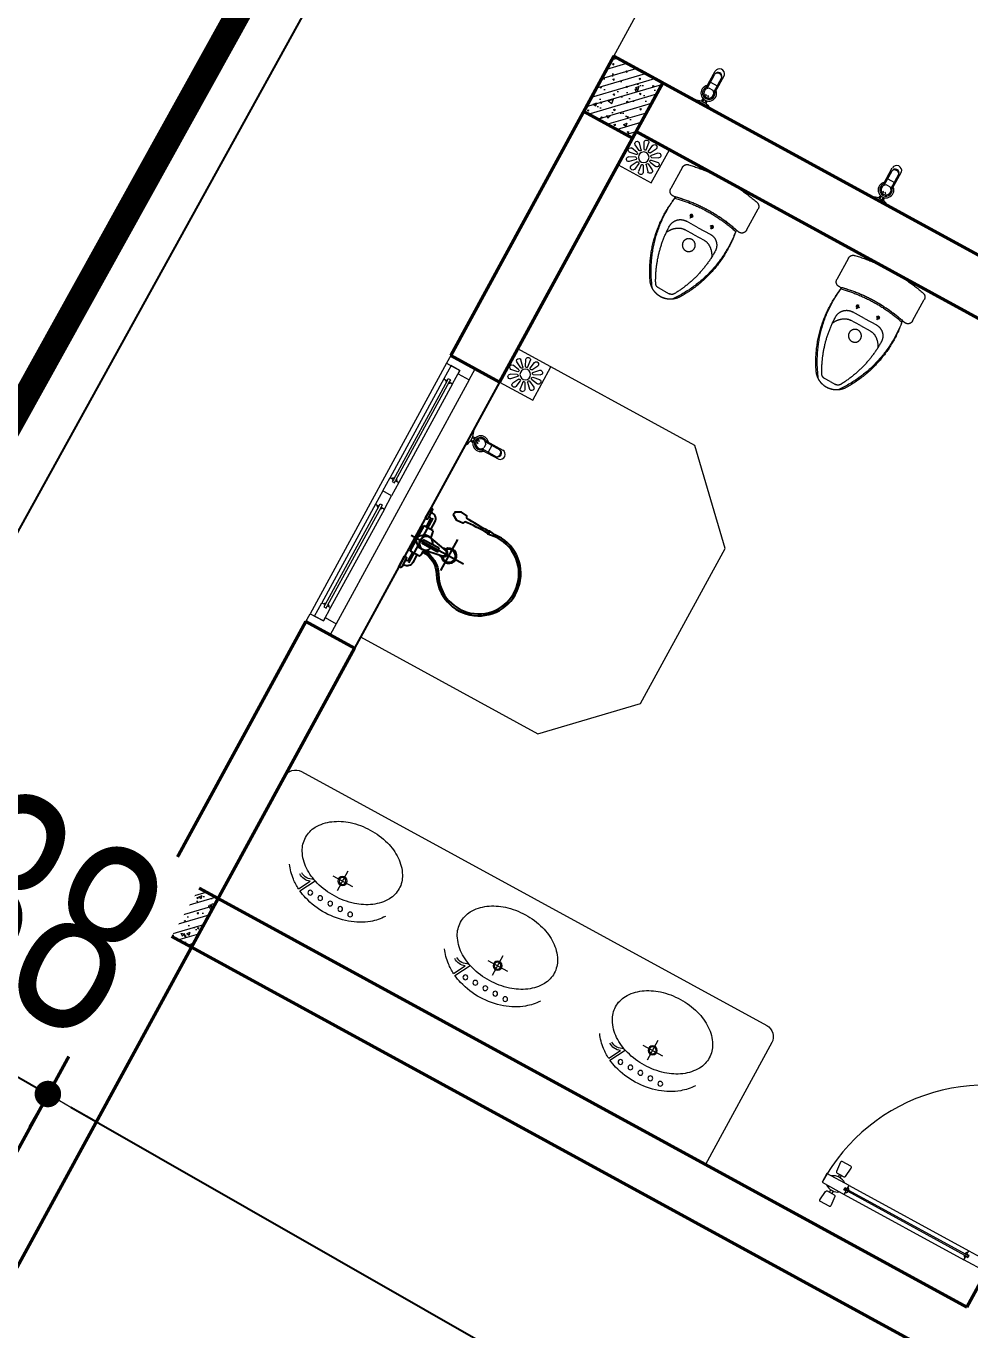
# Model space of a CAD drawing. Header units: millimetres. Extents: x -1055201 to -457681, y -323938 to 182808.
# Drawn here: x -737060 to -733320, y 161715 to 166879 of the extents above; entities that cross this region are included whole.
import ezdxf
from ezdxf.enums import TextEntityAlignment as Align
from ezdxf.xclip import XClip

# ---------------------------------------------------------------- set-up
doc = ezdxf.new("R2010")
doc.units = ezdxf.units.MM
doc.header["$LTSCALE"] = 5
doc.header["$XCLIPFRAME"] = 0
for name, pattern in [('CENTER2', [28.575, 19.05, -3.175, 3.175, -3.175]), ('DASHDOT2', [0.5, 0.25, -0.125, 0, -0.125]), ('HIDDEN', [0.375, 0.25, -0.125])]:
    doc.linetypes.add(name, pattern=pattern)
doc.layers.get('0').update_dxf_attribs({"linetype": 'CENTER2'})
for name, color, linetype, lineweight in [('0.10_Thiet-Bi', 157, 'Continuous', 9), ('cat1', 30, 'Continuous', 50), ('DODAC-NOITHAT', 135, 'Continuous', 9), ('hatch1', 136, 'Continuous', 9), ('ISO', 153, 'Continuous', 13), ('LC Dim', 8, 'Continuous', 18), ('LC Hatch', 252, 'Continuous', 9), ('LC Net dam2', 6, 'Continuous', 40), ('LC Net dam3', 1, 'Continuous', 60), ('LC Net thay', 7, 'Continuous', 25), ('MANH', 35, 'HIDDEN', 5), ('NOITHAT', 125, 'Continuous', 13), ('thay1', 63, 'Continuous', 18)]:
    doc.layers.add(name, color=color, linetype=linetype, lineweight=lineweight)
for name, color, linetype in [('KYHIEU', 7, 'Continuous'), ('net 04', 3, 'Continuous'), ('NHA', 2, 'Continuous'), ('Tuongxay', 11, 'Continuous'), ('VATTHE', 33, 'Continuous')]:
    doc.layers.add(name, color=color, linetype=linetype)
doc.styles.add('HOATBIF', font='hoatbif.shx', dxfattribs={"width": 0.75})
doc.styles.add('VnArialH', font='VHARIAL.TTF')
doc.linetypes.add('FENCELINE2', pattern='A,0.25,-0.1,[132,ltypeshp.shx,S=0.1,R=0,X=-0.1,Y=0],-0.1,1', length=1.45)
doc.dimstyles.new('Copy of 1-110', dxfattribs={"dimscale": 110, "dimtxt": 2.5, "dimasz": 0.35, "dimexe": 0.5, "dimexo": 0, "dimgap": 0.8, "dimtad": 1, "dimdec": 0, "dimzin": 0, "dimdsep": 46, "dimtxsty": 'HOATBIF', "dimblk1": 'DOT', "dimblk2": 'DOT', "dimsah": 1, "dimcen": -1, "dimdle": 1, "dimclrd": 256, "dimclre": 256, "dimclrt": 4, "dimadec": 3, "dimazin": 2, "dimtfac": 0.333333, "dimtdec": 0, "dimtix": 1, "dimtmove": 2, "dimatfit": 3, "dimldrblk": 'DOT', "dimfxl": 1, "dimtvp": 0.833333, "dimtolj": 1, "dimtzin": 0, "dimarcsym": 0})

# ---------------------------------------------------------------- blocks, each defined once
blk = doc.blocks.new('Nen ht')
at = {"layer": 'Tuongxay', "color": 250, "elevation": -2370.5}
for points in [[(38452.5, 61206.9), (33177.5, 63293.6), (21714, 42543.5), (9411.8, 20585.8)], [(38379, 61021), (33267.5, 63042.9), (21888.8, 42446.3), (9588.3, 20491.7)]]:
    blk.add_lwpolyline(points, dxfattribs=at)
at = {"layer": 'KYHIEU', "color": 250, "lineweight": 0, "style": 'VnArialH', "width": 0.6}
for tag, p in [('DC-02', (-46803.7, -9649.6, -10682)), ('2.478', (-46803.7, -10928.4, -10682))]:
    blk.add_attdef(tag, text='', height=756, dxfattribs=at).set_placement(p, align=Align.CENTER)
blk = doc.blocks.new('*U51')
for p, q in [((35, 0), (1165, 0)), ((660, -20), (1105, -20)), ((660, -60), (1105, -60)), ((50, -110), (1150, -110))]:
    blk.add_line(p, q)
at = {"color": 8, "lineweight": 5}
for p, q in [((95, -20), (540, -20)), ((95, -35), (540, -35)), ((95, -45), (540, -45)), ((660, -20), (1105, -20)), ((660, -35), (1105, -35)), ((660, -45), (1105, -45)), ((95, -60), (540, -60)), ((660, -60), (1105, -60))]:
    blk.add_line(p, q, dxfattribs=at)
for points in [[(0, 0), (35, 0), (35, -60), (50, -60), (50, -110), (0, -110), (0, 0)], [(1200, 0), (1165, 0), (1165, -60), (1150, -60), (1150, -110), (1200, -110), (1200, 0)], [(660, -45), (660, -60), (600, -60), (600, -20), (660, -20), (660, -35), (650, -35), (650, -45), (660, -45)], [(1105, -45), (1105, -60), (1165, -60), (1165, -20), (1105, -20), (1105, -35), (1115, -35), (1115, -45), (1105, -45)]]:
    blk.add_lwpolyline(points)
for points in [[(35, -20), (95, -20), (95, -35), (85, -35), (85, -45), (95, -45), (95, -60), (35, -60)], [(600, -20), (540, -20), (540, -35), (550, -35), (550, -45), (540, -45), (540, -60), (600, -60)]]:
    blk.add_lwpolyline(points, close=True)
for points in [[(95, -28.8, -0.312187), (102.1, -35, -0.312187)], [(95, -51.2, 0.312187), (102.1, -45, 0.312187)], [(540, -28.8, 0.312187), (532.9, -35, 0.312187)], [(540, -51.2, -0.312187), (532.9, -45, -0.312187)]]:
    blk.add_lwpolyline(points, format="xyb", dxfattribs=at)
for centre, start, end in [((659.1, -37), 14.2151, 83.5658), ((659.1, -43), 276.4342, 345.7849), ((1105.9, -37), 96.4342, 165.7849), ((1105.9, -43), 194.2151, 263.5658)]:
    blk.add_arc(centre, 8.25, start, end, dxfattribs=at)
blk = doc.blocks.new('TAP 4- MBANG')
for p, q in [((35, 0), (-35, 0)), ((10, -10), (-10, -10)), ((-10, -10), (-10, -20)), ((10, -20), (-10, -20)), ((-5, -10), (-5, -20)), ((5, -10), (5, -20)), ((10, -10), (10, -20)), ((-20, -67), (-20, -143.5)), ((14.9, -93), (-15.1, -93)), ((-15, -64.5), (-15, -131.2)), ((8.1, -69.7), (-8.1, -69.7)), ((15, -64.5), (15, -129.5)), ((20, -67), (20, -140.3))]:
    blk.add_line(p, q)
for points in [[(-1.9, -38.3), (-5.1, -38.3), (-5.1, -41.1), (-1.9, -41.1)], [(7.4, -38.3), (4.2, -38.3), (4.2, -41.1), (7.4, -41.1)]]:
    blk.add_lwpolyline(points, close=True)
for centre, radius, start, end in [((-1.7, 47), 57.6, 234.6882, 261.7089), ((0, -51.2), 31.2, 50.9775, 230.1971), ((0, -51.6), 24.8, 307.2371, 232.7629), ((0, -51.6), 19.8, 294.0329, 245.9671), ((0, -51.2), 31.2, 309.8029, 129.0225), ((1.7, 47), 57.6, 278.2911, 305.3118), ((-0.3, -138.6), 20.3, 193.9375, 355.1867), ((-0.4, -122.6), 16.9, 210.5948, 335.9514), ((-0.1, -128.3), 15.2, 190.949, 355.5972)]:
    blk.add_arc(centre, radius, start, end)
blk = doc.blocks.new('*U314')
at = {"layer": 'NOITHAT', "rotation": 180}
blk.add_blockref('TAP 4- MBANG', (0, -79.5), dxfattribs=at)
blk = doc.blocks.new('*U313')
at = {"layer": 'LC Net dam3', "color": 0, "linetype": 'ByBlock', "lineweight": -2, "transparency": 16777216}
for p in [(0, 0), (800, 0)]:
    blk.add_blockref('*U314', p, dxfattribs=at)
blk = doc.blocks.new('*U32')
for p, q in [((-30, 0), (-770, 0)), ((-70, -640), (-70, -100)), ((-30, -640), (-30, -100))]:
    blk.add_line(p, q)
at = {"color": 8, "lineweight": 9}
for p, q in [((-52.5, -650), (-52.5, -90)), ((-47.5, -650), (-47.5, -90))]:
    blk.add_line(p, q, dxfattribs=at)
for points in [[(-770, 0), (-800, 0), (-800, 110), (-740, 110), (-740, 40), (-770, 40)], [(-30, 0), (0, 0), (0, 110), (-60, 110), (-60, 40), (-30, 40)]]:
    blk.add_lwpolyline(points, close=True)
for points in [[(-55, -100), (-70, -100), (-70, 0), (-30, 0), (-30, -100), (-45, -100), (-45, -90), (-55, -90), (-55, -100)], [(-55, -640), (-70, -640), (-70, -740), (-30, -740), (-30, -640), (-45, -640), (-45, -650), (-55, -650), (-55, -640)], [(-79.7, -685), (-90.4, -685), (-90.4, -695), (-79.7, -695)], [(-20.3, -685), (-9.6, -685), (-9.6, -695), (-20.3, -695)]]:
    blk.add_lwpolyline(points)
for points in [[(-94.9, -669.5), (-134.9, -665.5, 0.443716), (-140.4, -670.5), (-140.4, -709.5, 0.443716), (-134.9, -714.5), (-94.9, -710.5, 0.385314), (-90.4, -705.5), (-90.4, -674.5, 0.385314)], [(-5.1, -669.5), (34.9, -665.5, -0.443716), (40.4, -670.5), (40.4, -709.5, -0.443716), (34.9, -714.5), (-5.1, -710.5, -0.385314), (-9.6, -705.5), (-9.6, -674.5, -0.385314)]]:
    blk.add_lwpolyline(points, format="xyb", close=True)
for centre, radius, start, end in [((-30, 0), 740, 180, 270), ((-53, -99.1), 8.25, 186.4342, 273.2898), ((-47, -99.1), 8.25, 266.7102, 353.5658), ((-53, -640.9), 8.25, 86.7102, 173.5658), ((-47, -640.9), 8.25, 6.4342, 93.2898)]:
    blk.add_arc(centre, radius, start, end, dxfattribs=at)
for centre, start, end in [((-30, -690), 143.1301, 216.8699), ((-70, -690), 323.1301, 36.8699)]:
    blk.add_arc(centre, 50, start, end)
blk = doc.blocks.new('*U18')
at = {"color": 8}
blk.add_wipeout([(0.6, 0), (20.6, 113.5), (40.6, 155.6), (60.6, 185.2), (80.6, 207.4), (100.6, 224.6), (120.6, 237.9), (140.6, 247.7), (160.6, 254.6), (180.6, 258.8), (200.6, 260.4), (220.6, 259.5), (240.6, 255.9), (260.6, 249.7), (280.6, 240.6), (300.6, 228.2), (320.6, 212.1), (340.6, 191.2), (360.6, 163.8), (380.6, 125.6), (400.6, 59.3), (406.2, 0), (400.6, -62.6), (380.6, -129), (360.6, -167.1), (340.6, -194.5), (320.6, -215.4), (300.6, -231.6), (280.6, -243.9), (260.6, -253), (240.6, -259.3), (220.6, -262.8), (200.6, -263.8), (180.6, -262.2), (160.6, -258), (140.6, -251.1), (120.6, -241.2), (100.6, -228), (80.6, -210.8), (60.6, -188.5), (40.6, -159), (20.6, -116.8)], dxfattribs=at)
for p, q in [((197.6, 0), (108.9, 0)), ((153.2, -44.2), (153.2, 44.5)), ((38.4, -129.8), (102, -95.9)), ((42.5, -137.8), (91.2, -111.8))]:
    blk.add_line(p, q)
for points in [[(111.7, 216.4, 0.07708), (66.4, 174.2, 0.088175), (25.1, 97, 0.079002), (9.6, 0, 0.079002), (25.1, -97, 0.035427), (38.4, -129.8, 0.07708)], [(42.5, -137.8, 0.043566), (66.4, -174.2, 0.07708), (111.7, -216.4, 0.041486)]]:
    blk.add_lwpolyline(points, format="xyb")
blk.add_lwpolyline([(234.6, 211.5, 0.134042), (180.8, 196.8, 0.106817), (129.6, 149.6, 0.082468), (98.1, 83.8, 0.070874), (86.1, 0, 0.070874), (98.1, -83.8, 0.082468), (129.6, -149.6, 0.106817), (180.8, -196.8, 0.134042), (234.6, -211.5, 0.134042), (288.5, -196.8, 0.106817), (339.6, -149.6, 0.082468), (371.2, -83.8, 0.070874), (383.1, 0, 0.070874), (371.2, 83.8, 0.082468), (339.6, 149.6, 0.106817), (288.5, 196.8, 0.134042)], format="xyb", close=True)
for centre, radius in [((51.7, 90), 9.45), ((51.7, 45), 9.45), ((51.7, 0), 9.45), ((153.2, 0), 18), ((153.2, 0), 13.5), ((51.7, -45), 9.45), ((51.7, -90), 9.45)]:
    blk.add_circle(centre, radius)
for radius, start in [(56.6, 159.643), (47.6, 145.2455)]:
    blk.add_arc((144.3, -131.5), radius, start, 213.4774)
blk = doc.blocks.new('senvoi')
at = {"layer": 'VATTHE'}
for p, q in [((-170.6, 66.4), (-170.6, -73.7)), ((-68.3, 57.4), (-27.1, 57.4)), ((-44.7, 101), (-44.7, -101)), ((-27.1, 57.4), (-27.1, -57.4)), ((0, 0), (-236.3, 0)), ((-64, 28.4), (-146.8, 12.7)), ((-64, 28.4), (-48.2, 28.4)), ((-48.2, 28.4), (-27.1, 9.1)), ((-64, -28.4), (-146.8, -12.7)), ((-64, -28.4), (-48.2, -28.4)), ((-48.2, -28.4), (-27.1, -9.1)), ((-68.3, -57.4), (-27.1, -57.4)), ((-300.5, -152.9), (-300.5, -160.2)), ((-290.5, -152.9), (-290.5, -160.2)), ((-267, -149.3), (-267, -163.7)), ((-264.5, -150.9), (-264.5, -162.2))]:
    blk.add_line(p, q, dxfattribs=at)
for points in [[(-73.1, 36.6, -0.268964), (-162.8, 88.6, 1.849875), (-289.7, -160.3, 0.351925)], [(-73.1, 29.1, -0.268964), (-169.3, 84.9, 1.849875), (-290.5, -152.9, 1.849875)], [(-57.1, 57.4), (-57.1, 92.3, -0.414214), (-32.1, 117.3), (-26.8, 117.3)], [(-37.1, 57.4), (-37.1, 92.3, -0.414214), (-32.1, 97.3), (-26.8, 97.3)], [(-57.1, -57.4), (-57.1, -92.3, 0.414214), (-32.1, -117.3), (-26.8, -117.3)], [(-37.1, -57.4), (-37.1, -92.3, 0.414214), (-32.1, -97.3), (-26.8, -97.3)], [(-290.5, -152.9), (-264.5, -149), (-264.5, -150.9), (-261.2, -151.8, 0.032976), (-160.6, -148.5), (-156.3, -139.9), (-130.8, -137.1), (-108.6, -150.4), (-108.6, -156.5)], [(-290.5, -160.2), (-264.5, -164.1), (-264.5, -162.2), (-261.2, -161.2, -0.032976), (-160.6, -164.5), (-156.3, -173.1), (-130.8, -175.9), (-108.6, -162.7), (-108.6, -156.5)]]:
    blk.add_lwpolyline(points, format="xyb", dxfattribs=at)
for points in [[(-26.8, 90.4), (-26.8, 127.8, -0.414214), (-21.8, 132.8), (-17, 132.8), (-17, 85.4), (-21.8, 85.4, -0.414214)], [(-56, 7.7), (-119, 7.7, 0.414214), (-124, 2.7), (-124, -2.3, 0.414214), (-119, -7.3), (-56, -7.3, 0.414214), (-51, -2.3), (-51, 2.7, 0.414214)], [(-26.8, -90.4), (-26.8, -127.8, 0.414214), (-21.8, -132.8), (-17, -132.8), (-17, -85.4), (-21.8, -85.4, 0.414214)]]:
    blk.add_lwpolyline(points, format="xyb", close=True, dxfattribs=at)
for centre, radius, start, end in [((303.9, -34.4), 383.4, 166.1502, 170.8742), ((-368.8, 0), 346.5, 350.4738, 9.5262), ((-170.6, 0), 30, 34.1667, 325.8333), ((-170.6, 0), 26, 37.8627, 322.1373), ((-144.6, 0), 16.9, 60.473, 299.527), ((-144.6, 0), 12.9, 99.9441, 260.0559), ((-67.2, 0), 27.2, 195.6536, 163.5229), ((303.9, 34.4), 383.4, 189.1258, 193.8498)]:
    blk.add_arc(centre, radius, start, end, dxfattribs=at)
blk = doc.blocks.new('XSÊ')
at = {"layer": 'MANH', "ltscale": 200}
for p, q in [((-2.139, -1.67), (-2.139, -0.466)), ((2.141, -0.455), (2.141, -1.658)), ((-0.657, -2.341), (-0.461, -2.341)), ((-0.561, -2.473), (-0.561, -2.234)), ((0.694, -2.341), (0.498, -2.341)), ((0.598, -2.473), (0.598, -2.234)), ((-0.838, -3.19), (-0.838, -3.19)), ((-0.838, -3.19), (-0.838, -3.19)), ((-0.838, -3.19), (-0.838, -3.19)), ((-0.838, -3.19), (-0.838, -3.19)), ((0.019, -2.701), (-0.656, -2.701)), ((0.019, -3.11), (-0.535, -3.11)), ((0.019, -2.701), (0.693, -2.701)), ((0.019, -3.11), (0.572, -3.11)), ((0.019, -6.261), (-0.286, -6.261)), ((0.019, -6.261), (0.323, -6.261))]:
    blk.add_line(p, q, dxfattribs=at)
for centre, major_axis, start_param, end_param in [((0.026, -9.31), (6.584, 6.584), 0.579272, 0.997076), ((-1.875, -0.466), (0.187, 0.187), 0.997076, 2.356194), ((1.877, -0.455), (-0.187, 0.187), 3.926991, 5.291661), ((-1.875, -1.67), (0.187, 0.187), 2.356194, 4.1708), ((4.1, -2.932), (-4.156, 4.156), 0.608135, 1.356196), ((0.026, -9.31), (-5.381, 5.381), -1.022781, -0.541589), ((0.026, -9.31), (-5.325, 5.325), -1.014599, -0.554159), ((0.026, -9.31), (-5.381, 5.381), -1.010221, -0.55852), ((-4.062, -2.933), (-4.156, 4.156), 3.356163, 4.104949), ((1.877, -1.658), (0.187, 0.187), 3.689608, 5.497787), ((4.36, -2.773), (4.321, 4.321), 2.22618, 2.997203), ((-0.564, -2.344), (-0.0467, 0.0467), 3.926991, 10.210176), ((0.601, -2.344), (-0.0467, 0.0467), 3.926991, 10.210176), ((-4.279, -2.784), (4.292, 4.292), 4.85399, 5.631169), ((-0.656, -3.317), (-0.436, 0.436), -0.785398, 0.789121), ((-0.354, -4.046), (-0.695, 0.695), -0.270575, 0.387309), ((-0.535, -3.726), (0.436, 0.436), 0.785398, 1.300221), ((0.572, -3.726), (-0.436, 0.436), -1.300221, -0.785398), ((0.693, -3.317), (0.436, 0.436), 5.494064, 7.068583), ((0.391, -4.046), (0.695, 0.695), 5.895877, 6.55376), ((4.394, -3.299), (-4.007, 4.007), 0.789121, 1.308304), ((0.019, -3.684), (0.226, 0.226), 5.497787, 11.780972), ((-4.357, -3.299), (4.007, 4.007), 4.974881, 5.494064), ((0.019, -5.582), (-0.716, 0.716), 1.331654, 3.380735), ((0.019, -5.582), (-0.716, 0.716), 1.773285, 2.939104), ((-0.286, -5.997), (0.187, 0.187), 2.879101, 3.926991), ((0.323, -5.997), (-0.187, 0.187), 2.356194, 3.404085)]:
    blk.add_ellipse(centre, major_axis=major_axis, ratio=1, start_param=start_param, end_param=end_param, dxfattribs=at)
blk = doc.blocks.new('*U310')
at = {"layer": 'MANH', "extrusion": (-4.44089e-16, -4.60819e-28, -1), "xscale": 80, "yscale": 80, "zscale": 80, "rotation": 90.00000000000001}
blk.add_blockref('XSÊ', (-263.8, -0.1), dxfattribs=at)
blk = doc.blocks.new('*U309')
at = {"layer": 'hatch1', "color": 0, "linetype": 'ByBlock', "lineweight": -2, "transparency": 16777216}
for p in [(0, 0), (0, -750), (0, -1500)]:
    blk.add_blockref('*U310', p, dxfattribs=at)
blk = doc.blocks.new('A$C1D2B35E6')
at = {"layer": 'DODAC-NOITHAT'}
for p, q in [((50.4, 87), (28.4, 98.7)), ((56, 94.7), (38, 112)), ((62.2, 99.2), (51.2, 121.6)), ((71.2, 102.1), (66.8, 126.7)), ((78.8, 102.1), (83.2, 126.7)), ((87.8, 99.2), (98.8, 121.6)), ((94, 94.7), (112, 112)), ((99.6, 87), (121.6, 98.7)), ((48, 79.7), (23.3, 83.2)), ((48, 70.3), (23.3, 66.8)), ((50.4, 63), (28.4, 51.3)), ((56, 55.3), (38, 38)), ((62.2, 50.8), (51.2, 28.4)), ((71.2, 47.9), (66.8, 23.3)), ((78.8, 47.9), (83.2, 23.3)), ((87.8, 50.8), (98.8, 28.4)), ((94, 55.3), (112, 38)), ((99.6, 63), (121.6, 51.3)), ((102, 79.7), (126.7, 83.2)), ((102, 70.3), (126.7, 66.8))]:
    blk.add_line(p, q, dxfattribs=at)
blk.add_lwpolyline([(10, 10), (10, 140), (140, 140), (140, 10)], close=True, dxfattribs=at)
blk.add_circle((75, 75), 18.3, dxfattribs=at)
for centre, radius, start, end in [((75, 126.7), 8.16, 0, 180), ((25.8, 91), 8.16, 72, 252), ((44.6, 116.8), 8.16, 36, 216), ((58.1, 98.3), 4.19, 239.8772, 12.1228), ((75, 103.8), 4.19, 203.8772, 336.1228), ((91.9, 98.3), 4.19, 167.8772, 300.1228), ((105.4, 116.8), 8.16, 324, 144), ((124.2, 91), 8.16, 288, 108), ((25.8, 59), 8.16, 108, 288), ((47.6, 83.9), 4.19, 275.8772, 48.1228), ((47.6, 66.1), 4.19, 311.8772, 84.1228), ((58.1, 51.7), 4.19, 347.8772, 120.1228), ((75, 46.2), 4.19, 23.8772, 156.1228), ((91.9, 51.7), 4.19, 59.8772, 192.1228), ((102.4, 83.9), 4.19, 131.8772, 264.1228), ((102.4, 66.1), 4.19, 95.8772, 228.1228), ((124.2, 59), 8.16, 252, 72), ((44.6, 33.2), 8.16, 144, 324), ((75, 23.3), 8.16, 180, 0), ((105.4, 33.2), 8.16, 216, 36)]:
    blk.add_arc(centre, radius, start, end, dxfattribs=at)
blk = doc.blocks.new('Nhaf hiệu bộ')
at = {"layer": 'LC Hatch', "ltscale": 2}
h = blk.add_hatch(dxfattribs=at)
h.set_pattern_fill('BETONG', color=256, scale=20, pattern_type=2)
h.set_pattern_definition([(360, (-24795.02, 75865.2), (3e-14, 103.92305), [2.5, -57.5]), (360, (-24795.02, 75869.53), (3e-14, 103.92305), [2.5, -57.5]), (120, (-24795.02, 75865.2), (-90, -51.96152), [2.5, -57.5]), (120, (-24791.27, 75867.36), (-90, -51.96152), [2.5, -57.5]), (360, (-24765.02, 75917.16), (3e-14, 103.92305), [2.5, -57.5]), (360, (-24765.02, 75921.49), (3e-14, 103.92305), [2.5, -57.5]), (120, (-24765.02, 75917.16), (-90, -51.96152), [2.5, -57.5]), (120, (-24761.27, 75919.33), (-90, -51.96152), [2.5, -57.5]), (60, (-24792.52, 75865.2), (-90, 51.96152), [2.5, -57.5]), (60, (-24796.27, 75867.36), (-90, 51.96152), [2.5, -57.5]), (60, (-24762.52, 75813.24), (-90, 51.96152), [2.5, -57.5]), (60, (-24766.27, 75815.4), (-90, 51.96152), [2.5, -57.5]), (45, (-24795.016, 75865.2), (-21.213203, 21.213203), []), (50, (-24795.02, 75865.2), (143.45204, -12.55043), [15, -165]), (355, (-24795.02, 75865.2), (-27.75027, 150.43843), [12, -132]), (100.4514, (-24783.06, 75864.15), (115.70188, 137.8879), [12.74804, -140.22842]), (46.1842, (-24795.02, 75905.2), (213.4482, -33.1038), [22.5, -247.5]), (96.6356, (-24777.23, 75902.44), (186.93254, 194.8236), [19.12206, -210.3426]), (351.1842, (-24795.02, 75905.2), (186.9324, 194.8237), [18, -198]), (21, (-24775.02, 75895.2), (119.38141, -80.52378), [15, -165]), (326, (-24775.02, 75895.2), (48.66307, 145.03), [12, -132]), (71.4514, (-24765.07, 75888.49), (168.04453, 64.5061), [12.74804, -140.22842]), (37.5, (-24795.016, 75865.2), (2.43197, 66.57877), [0, -130.4, 0, -134, 0, -132.5]), (7.5, (-24795.016, 75865.2), (52.61391, 78.88234), [0, -76.4, 0, -127.4, 0, -50.5]), (327.5, (-24839.616, 75865.2), (106.764487, -4.510974), [0, -50, 0, -156, 0, -207]), (317.5, (-24859.62, 75865.2), (116.63723, 20.021), [0, -65, 0, -103.6, 0, -147])])
h.paths.add_polyline_path([(220, 9220), (0, 9220), (0, 8970), (220, 8970)])
h = blk.add_hatch(dxfattribs=at)
h.set_pattern_fill('BETONG', color=256, scale=20, pattern_type=2)
h.set_pattern_definition([(360, (-28800.47, 81010.9), (3e-14, 103.92305), [2.5, -57.5]), (360, (-28800.47, 81015.23), (3e-14, 103.92305), [2.5, -57.5]), (120, (-28800.47, 81010.9), (-90, -51.96152), [2.5, -57.5]), (120, (-28796.72, 81013.06), (-90, -51.96152), [2.5, -57.5]), (360, (-28770.47, 81062.86), (3e-14, 103.92305), [2.5, -57.5]), (360, (-28770.47, 81067.19), (3e-14, 103.92305), [2.5, -57.5]), (120, (-28770.47, 81062.86), (-90, -51.96152), [2.5, -57.5]), (120, (-28766.72, 81065.02), (-90, -51.96152), [2.5, -57.5]), (60, (-28797.97, 81010.9), (-90, 51.96152), [2.5, -57.5]), (60, (-28801.72, 81013.06), (-90, 51.96152), [2.5, -57.5]), (60, (-28767.97, 80958.93), (-90, 51.96152), [2.5, -57.5]), (60, (-28771.72, 80961.1), (-90, 51.96152), [2.5, -57.5]), (45, (-28800.474, 81010.895), (-21.213203, 21.213203), []), (50, (-28800.47, 81010.9), (143.45204, -12.55043), [15, -165]), (355, (-28800.47, 81010.9), (-27.75027, 150.43843), [12, -132]), (100.4514, (-28788.52, 81009.85), (115.70188, 137.8879), [12.74804, -140.22842]), (46.1842, (-28800.47, 81050.9), (213.4482, -33.1038), [22.5, -247.5]), (96.6356, (-28782.69, 81048.14), (186.93254, 194.8236), [19.12206, -210.3426]), (351.1842, (-28800.47, 81050.9), (186.9324, 194.8237), [18, -198]), (21, (-28780.47, 81040.9), (119.38141, -80.52378), [15, -165]), (326, (-28780.47, 81040.9), (48.66307, 145.03), [12, -132]), (71.4514, (-28770.53, 81034.18), (168.04453, 64.5061), [12.74804, -140.22842]), (37.5, (-28800.474, 81010.895), (2.43197, 66.57877), [0, -130.4, 0, -134, 0, -132.5]), (7.5, (-28800.474, 81010.895), (52.61391, 78.88234), [0, -76.4, 0, -127.4, 0, -50.5]), (327.5, (-28845.074, 81010.895), (106.764487, -4.510974), [0, -50, 0, -156, 0, -207]), (317.5, (-28865.07, 81010.895), (116.63723, 20.021), [0, -65, 0, -103.6, 0, -147])])
h.paths.add_polyline_path([(220, 5540), (0, 5540), (0, 5320), (220, 5320)])
at = {"layer": 'cat1', "ltscale": 2}
for p, q in [((0, 7870), (0, 9220)), ((0, 9220), (4110, 9220)), ((220, 7870), (220, 9000)), ((220, 9000), (3600, 9000)), ((0, 7870), (220, 7870)), ((0, 1800), (0, 6670)), ((0, 6670), (220, 6670)), ((220, 2020), (220, 6670)), ((3600, 5540), (3600, 5670)), ((220, 5540), (3600, 5540)), ((220, 5320), (3600, 5320))]:
    blk.add_line(p, q, dxfattribs=at)
at = {"layer": 'LC Net dam2', "ltscale": 2}
for points in [[(0, 8970), (220, 8970), (220, 9220), (0, 9220)], [(0, 5320), (220, 5320), (220, 5540), (0, 5540)]]:
    blk.add_lwpolyline(points, close=True, dxfattribs=at)
at = {"layer": 'LC Net thay', "ltscale": 2}
blk.add_line((220, 7870), (220, 6670), dxfattribs=at)
at = {"layer": 'NOITHAT'}
blk.add_lwpolyline([(220, 5540), (220, 6090, -0.414214), (270, 6140), (2370, 6140, -0.414214), (2420, 6090), (2420, 5540)], format="xyb", close=True, dxfattribs=at)
at = {"layer": 'thay1', "ltscale": 2}
for points in [[(0, 10420), (3600, 10420), (3600, 9220), (0, 9220)], [(1020, 8020), (220, 8020), (220, 6720), (1020, 6720), (1320, 7020), (1320, 7720)]]:
    blk.add_lwpolyline(points, close=True, dxfattribs=at)
at = {"layer": 'DODAC-NOITHAT', "linetype": 'Continuous', "lineweight": 100, "extrusion": (0, 0, -1), "xscale": 1.153846153873019, "yscale": 1.153846153873019, "zscale": -1.153846153873019, "rotation": 90.00000000000006}
for p in [(-208.5, 8838.5), (-208.5, 7858.5)]:
    blk.add_blockref('A$C1D2B35E6', p, dxfattribs=at)
at = {"layer": 'hatch1', "rotation": 90}
blk.add_blockref('*U309', (619.9, 8736.2), dxfattribs=at)
at = {"layer": 'ISO', "xscale": -1, "rotation": 90}
blk.add_blockref('*U51', (0, 7870), dxfattribs=at)
at = {"layer": 'ISO', "rotation": 269.9999999999999}
blk.add_blockref('*U32', (3600, 5670), dxfattribs=at)
at = {"layer": 'LC Net dam3', "linetype": 'DASHDOT2'}
blk.add_blockref('*U313', (400, 9299.5), dxfattribs=at)
at = {"layer": 'net 04', "rotation": 180}
blk.add_blockref('senvoi', (203, 7170), dxfattribs=at)
at = {"layer": 'NOITHAT', "rotation": 90}
blk.add_blockref('TAP 4- MBANG', (220, 7620), dxfattribs=at)
at = {"layer": '0.10_Thiet-Bi', "xscale": -1, "rotation": 270}
for p in [(620, 5683.8), (1320, 5683.8), (2020, 5683.8)]:
    blk.add_blockref('*U18', p, dxfattribs=at)
blk = doc.blocks.new('DOT')
at = {"color": 0, "linetype": 'ByBlock'}
blk.add_line((-0.5, 0), (-1, 0), dxfattribs=at)
at = {"color": 0, "linetype": 'ByBlock', "const_width": 0.5}
blk.add_lwpolyline([(-0.25, 0, 1), (0.25, 0, 1)], format="xyb", close=True, dxfattribs=at)
blk = doc.blocks.new('*D111')
at = {"layer": 'Defpoints', "color": 0, "transparency": 16777216}
for p in [(-736945.6, 162698.9, 2610.7), (-736974, 162649.3)]:
    blk.add_point(p, dxfattribs=at)
at = {"layer": 'LC Dim', "lineweight": -2, "transparency": 16777216}
for p, q in [((-738266, 163387.5), (-738357.2, 163439.6)), ((-738160, 163361.4), (-738249.3, 163205.1)), ((-738174.9, 163335.4), (-736974, 162649.3)), ((-736945.6, 162698.9), (-737048.4, 162519)), ((-736882.8, 162597.2), (-736791.6, 162545.1))]:
    blk.add_line(p, q, dxfattribs=at)
at = {"layer": 'LC Dim', "lineweight": -2, "transparency": 16777216, "xscale": 105, "yscale": 105, "zscale": 105}
for p, rotation in [((-738174.9, 163335.4), 330.2592635081893), ((-736974, 162649.3), 150.2592635081893)]:
    blk.add_blockref('DOT', p, dxfattribs=dict(at, rotation=rotation))
at = {"layer": 'LC Dim', "color": 4, "transparency": 16777216, "insert": (-737269.3, 163526.3), "char_height": 750, "attachment_point": 5, "rotation": 330.2593, "style": 'HOATBIF', "bg_fill": 3, "box_fill_scale": 1.1, "bg_fill_color": 256, "bg_fill_true_color": 13158600, "bg_fill_transparency": 0}
blk.add_mtext('\\A1;1.38', dxfattribs=at)
at = {"layer": 'Defpoints', "color": 0, "transparency": 16777216}
blk.add_point((-738160, 163361.4), dxfattribs=at)
blk = doc.blocks.new('_Dot')
at = {"color": 0, "linetype": 'ByBlock', "lineweight": -2}
blk.add_line((-0.5, 0), (-1, 0), dxfattribs=at)
at = {"color": 0, "linetype": 'ByBlock', "const_width": 0.5}
blk.add_lwpolyline([(-0.25, 0, 1), (0.25, 0, 1)], format="xyb", close=True, dxfattribs=at)
blk = doc.blocks.new('*D112')
at = {"layer": 'Defpoints', "color": 0, "transparency": 16777216}
for p in [(-736945.6, 162698.9, 2610.7), (-715159.8, 150886.1), (-715461.3, 150358.4)]:
    blk.add_point(p, dxfattribs=at)
at = {"layer": 'LC Dim', "lineweight": -2, "transparency": 16777216}
for p, q in [((-736945.6, 162698.9), (-737048.4, 162519)), ((-736882.8, 162597.2), (-715552.5, 150410.5)), ((-715159.8, 150886.1), (-715535.7, 150228.1))]:
    blk.add_line(p, q, dxfattribs=at)
at = {"layer": 'LC Dim', "lineweight": -2, "transparency": 16777216, "xscale": 105, "yscale": 105, "zscale": 105}
for p, rotation in [((-736974, 162649.3), 150.2592635081893), ((-715461.3, 150358.4), 330.2592635081893)]:
    blk.add_blockref('DOT', p, dxfattribs=dict(at, rotation=rotation))
at = {"layer": 'LC Dim', "color": 4, "transparency": 16777216, "insert": (-725912.6, 157037.8), "char_height": 750, "attachment_point": 5, "rotation": 330.2593, "style": 'HOATBIF', "bg_fill": 3, "box_fill_scale": 1.1, "bg_fill_color": 256, "bg_fill_true_color": 13158600, "bg_fill_transparency": 0}
blk.add_mtext('\\A1;24.78', dxfattribs=at)

msp = doc.modelspace()

# ---------------------------------------------------------------- block references
at = {"layer": 'NHA'}
ref = msp.add_blockref('Nen ht', (-762631.616, 115826.356, 41.497), dxfattribs=at)
XClip(ref).set_block_clipping_path([(-36969.0091810265, -21518.5280143177), (72831.0680443905, 66381.4719856854)])

# ---------------------------------------------------------------- next in the draw order: block references
at = {"layer": 'NHA', "rotation": 331.3859695635566}
msp.add_blockref('Nhaf hiệu bộ', (-739145.995, 158665.489, 281.744), dxfattribs=at)

# ---------------------------------------------------------------- next in the draw order: linework, layer by layer
at = {"layer": 'cat1', "color": 202, "linetype": 'FENCELINE2', "ltscale": 200, "const_width": 100, "elevation": 37.298}
msp.add_lwpolyline([(-758270.556, 105539.065), (-767878.294, 110099.837), (-765869.108, 113724.365), (-762544.538, 119551.808), (-748223.689, 145296.604), (-729454.11, 179119.967), (-703563.667, 168549.976), (-724871.238, 130021.952), (-725154.14, 129504.201)], dxfattribs=at)

# ---------------------------------------------------------------- next in the draw order: dimensions: what is measured, and where the dimension line sits
at = {"layer": 'LC Dim'}
dim = msp.add_linear_dim(base=(-736973.982, 162649.27, -2329), p1=(-738160.01, 163361.409, -2329), p2=(-736945.618, 162698.915, 281.744), angle=330.259264, dimstyle='Copy of 1-110', override={"dimscale": 300, "dimdec": 2, "dimlfac": 0.001, "dimtfill": 1}, dxfattribs=at)
dim.commit()
dim.dimension.update_dxf_attribs({"geometry": '*D111', "text_midpoint": (-737269.344, 163526.318, -2329)})

# ---------------------------------------------------------------- next in the draw order: dimensions: what is measured, and where the dimension line sits
dim = msp.add_linear_dim(base=(-715461.31, 150358.379, -2329), p1=(-736945.618, 162698.915, 281.744), p2=(-715159.806, 150886.099, -2329), angle=330.259264, dimstyle='Copy of 1-110', override={"dimscale": 300, "dimdec": 2, "dimlfac": 0.001, "dimtfill": 1}, dxfattribs=at)
dim.commit()
dim.dimension.update_dxf_attribs({"geometry": '*D112', "text_midpoint": (-725912.559, 157037.816, -2329)})

doc.saveas('drawing.dxf')
